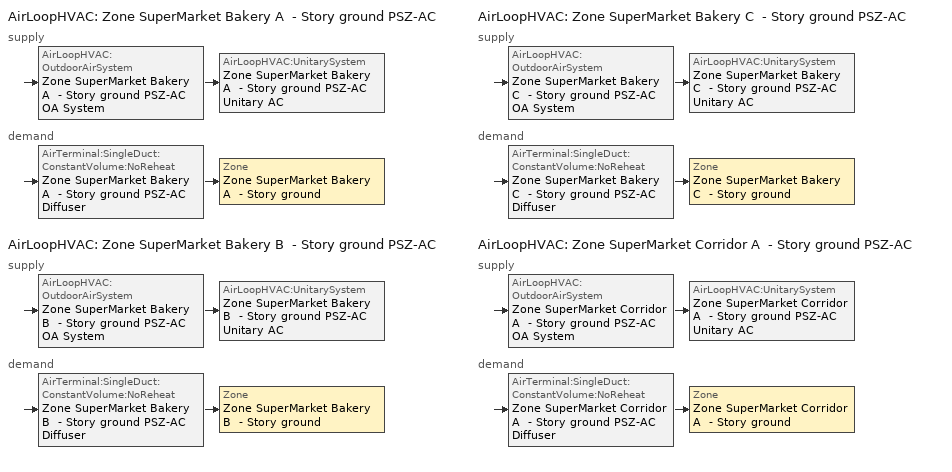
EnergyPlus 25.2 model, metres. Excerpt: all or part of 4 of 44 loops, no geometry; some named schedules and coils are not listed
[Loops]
AirLoopHVAC 'Zone SuperMarket Bakery A  - Story ground PSZ-AC'
 supply: AirLoopHVAC:OutdoorAirSystem 'Zone SuperMarket Bakery A  - Story ground PSZ-AC OA System' > AirLoopHVAC:UnitarySystem 'Zone SuperMarket Bakery A  - Story ground PSZ-AC Unitary AC'
 demand: AirTerminal:SingleDuct:ConstantVolume:NoReheat 'Zone SuperMarket Bakery A  - Story ground PSZ-AC Diffuser' > Zone 'Zone SuperMarket Bakery A  - Story ground'
AirLoopHVAC 'Zone SuperMarket Bakery B  - Story ground PSZ-AC'
 supply: AirLoopHVAC:OutdoorAirSystem 'Zone SuperMarket Bakery B  - Story ground PSZ-AC OA System' > AirLoopHVAC:UnitarySystem 'Zone SuperMarket Bakery B  - Story ground PSZ-AC Unitary AC'
 demand: AirTerminal:SingleDuct:ConstantVolume:NoReheat 'Zone SuperMarket Bakery B  - Story ground PSZ-AC Diffuser' > Zone 'Zone SuperMarket Bakery B  - Story ground'
AirLoopHVAC 'Zone SuperMarket Bakery C  - Story ground PSZ-AC'
 supply: AirLoopHVAC:OutdoorAirSystem 'Zone SuperMarket Bakery C  - Story ground PSZ-AC OA System' > AirLoopHVAC:UnitarySystem 'Zone SuperMarket Bakery C  - Story ground PSZ-AC Unitary AC'
 demand: AirTerminal:SingleDuct:ConstantVolume:NoReheat 'Zone SuperMarket Bakery C  - Story ground PSZ-AC Diffuser' > Zone 'Zone SuperMarket Bakery C  - Story ground'
AirLoopHVAC 'Zone SuperMarket Corridor A  - Story ground PSZ-AC'
 supply: AirLoopHVAC:OutdoorAirSystem 'Zone SuperMarket Corridor A  - Story ground PSZ-AC OA System' > AirLoopHVAC:UnitarySystem 'Zone SuperMarket Corridor A  - Story ground PSZ-AC Unitary AC'
 demand: AirTerminal:SingleDuct:ConstantVolume:NoReheat 'Zone SuperMarket Corridor A  - Story ground PSZ-AC Diffuser' > Zone 'Zone SuperMarket Corridor A  - Story ground'
[ZoneControl:Thermostat] Temperature Difference Between Cutout And Setpoint {deltaC}=0
Name | Zone or ZoneList | Control Type Schedule | Control 1
Zone SuperMarket Bakery A  - Story ground Thermostat | Zone SuperMarket Bakery A  - Story ground | Zone SuperMarket Bakery A  - Story ground Thermostat Schedule | SuperMarket Bakery - 90.1-2019 Thermostat 1
Zone SuperMarket Bakery B  - Story ground Thermostat | Zone SuperMarket Bakery B  - Story ground | Zone SuperMarket Bakery B  - Story ground Thermostat Schedule | SuperMarket Bakery - 90.1-2019 Thermostat 2
Zone SuperMarket Bakery C  - Story ground Thermostat | Zone SuperMarket Bakery C  - Story ground | Zone SuperMarket Bakery C  - Story ground Thermostat Schedule | SuperMarket Bakery - 90.1-2019 Thermostat
Zone SuperMarket Corridor A  - Story ground Thermostat | Zone SuperMarket Corridor A  - Story ground | Zone SuperMarket Corridor A  - Story ground Thermostat Schedule | SuperMarket Corridor - 90.1-2019 Thermostat 1
[ThermostatSetpoint:DualSetpoint]
Name | Heating Setpoint Temperature Schedule | Cooling Setpoint Temperature Schedule
SuperMarket Bakery - 90.1-2019 Thermostat 1; SuperMarket Bakery - 90.1-2019 Thermostat 2; SuperMarket Bakery - 90.1-2019 Thermostat | SuperMarket HtgSetp_Enduse | SuperMarket ClgSetp_Enduse
SuperMarket Corridor - 90.1-2019 Thermostat 1 | SuperMarket HtgSetp | SuperMarket ClgSetp
[Fan:ZoneExhaust] Availability Schedule=Always On Discrete; Fan Total Efficiency=0.53983; Pressure Rise {Pa}=124.544; Flow Fraction Schedule=Always On Discrete; System Availability Manager Coupling Mode=Decoupled
Name | Maximum Flow Rate {m3/s}
Zone SuperMarket Bakery A  - Story ground Exhaust Fan; Zone SuperMarket Bakery C  - Story ground Exhaust Fan | 0.114032
Zone SuperMarket Bakery B  - Story ground Exhaust Fan | 1.08867
[AirTerminal:SingleDuct:ConstantVolume:NoReheat] Availability Schedule=Always On Discrete; Maximum Air Flow Rate {m3/s}=AutoSize
Zone SuperMarket Bakery A  - Story ground PSZ-AC Diffuser; Zone SuperMarket Bakery B  - Story ground PSZ-AC Diffuser; Zone SuperMarket Bakery C  - Story ground PSZ-AC Diffuser; Zone SuperMarket Corridor A  - Story ground PSZ-AC Diffuser
[Zone equipment]
Zone SuperMarket Bakery A  - Story ground: Zone SuperMarket Bakery A  - Story ground Exhaust Fan, Zone SuperMarket Bakery A  - Story ground PSZ-AC Diffuser
Zone SuperMarket Bakery B  - Story ground: Zone SuperMarket Bakery B  - Story ground Exhaust Fan, Zone SuperMarket Bakery B  - Story ground PSZ-AC Diffuser
Zone SuperMarket Bakery C  - Story ground: Zone SuperMarket Bakery C  - Story ground Exhaust Fan, Zone SuperMarket Bakery C  - Story ground PSZ-AC Diffuser
Zone SuperMarket Corridor A  - Story ground: Zone SuperMarket Corridor A  - Story ground PSZ-AC Diffuser
[Sizing:Zone] Zone Cooling Design Supply Air Temperature Input Method=SupplyAirTemperature; Zone Cooling Design Supply Air Temperature {C}=12.7778; Zone Cooling Design Supply Air Temperature Difference {deltaC}=11.11; Zone Heating Design Supply Air Temperature Input Method=SupplyAirTemperature; Zone Heating Design Supply Air Temperature {C}=50; Zone Heating Design Supply Air Temperature Difference {deltaC}=11.11; Zone Cooling Design Supply Air Humidity Ratio {kgWater/kgDryAir}=0.0085; Zone Heating Design Supply Air Humidity Ratio {kgWater/kgDryAir}=0.008; Cooling Design Air Flow Method=DesignDay; Cooling Design Air Flow Rate {m3/s}=0; Cooling Minimum Air Flow per Zone Floor Area {m3/s-m2}=0.000762; Cooling Minimum Air Flow {m3/s}=0; Cooling Minimum Air Flow Fraction=0; Heating Design Air Flow Method=DesignDay; Heating Design Air Flow Rate {m3/s}=0; Heating Maximum Air Flow per Zone Floor Area {m3/s-m2}=0.002032; Heating Maximum Air Flow {m3/s}=0.141576; Heating Maximum Air Flow Fraction=1; Account for Dedicated Outdoor Air System=No; Zone Load Sizing Method=Sensible Load Only No Latent Load; Zone Latent Cooling Design Supply Air Humidity Ratio Input Method=HumidityRatioDifference; Zone Cooling Design Supply Air Humidity Ratio Difference {kgWater/kgDryAir}=0.005; Zone Latent Heating Design Supply Air Humidity Ratio Input Method=HumidityRatioDifference; Zone Humidification Design Supply Air Humidity Ratio Difference {kgWater/kgDryAir}=0.005; Type of Space Sum to Use=Coincident; Heating Coil Sizing Method=None; Maximum Heating Capacity To Cooling Load Sizing Ratio {W/W}=1
Name | Design Specification Outdoor Air Object
Zone SuperMarket Bakery A  - Story ground; Zone SuperMarket Bakery B  - Story ground; Zone SuperMarket Bakery C  - Story ground | SuperMarket Bakery Ventilation
Zone SuperMarket Corridor A  - Story ground | SuperMarket Corridor Ventilation
[DesignSpecification:OutdoorAir] Outdoor Air Method=Sum; Outdoor Air Flow per Zone {m3/s}=0; Outdoor Air Flow Air Changes per Hour {1/hr}=0
Name | Outdoor Air Flow per Person {m3/s-person} | Outdoor Air Flow per Zone Floor Area {m3/s-m2}
SuperMarket Bakery Ventilation | 0.00353961 | 0.0009144
SuperMarket Corridor Ventilation | 0 | 0.0003048
[AirLoopHVAC] Design Supply Air Flow Rate {m3/s}=AutoSize; Design Return Air Flow Fraction of Supply Air Flow=1
Zone SuperMarket Bakery A  - Story ground PSZ-AC; Zone SuperMarket Bakery B  - Story ground PSZ-AC; Zone SuperMarket Bakery C  - Story ground PSZ-AC; Zone SuperMarket Corridor A  - Story ground PSZ-AC
[Sizing:System] Type of Load to Size On=Sensible; Design Outdoor Air Flow Rate {m3/s}=Autosize; Central Heating Maximum System Air Flow Ratio=1; Preheat Design Temperature {C}=7.22222; Preheat Design Humidity Ratio {kgWater/kgDryAir}=0.008; Precool Design Temperature {C}=12.7778; Precool Design Humidity Ratio {kgWater/kgDryAir}=0.008; Central Cooling Design Supply Air Temperature {C}=12.7778; Central Heating Design Supply Air Temperature {C}=50; Type of Zone Sum to Use=Coincident; 100% Outdoor Air in Cooling=No; 100% Outdoor Air in Heating=No; Central Cooling Design Supply Air Humidity Ratio {kgWater/kgDryAir}=0.0085; Central Heating Design Supply Air Humidity Ratio {kgWater/kgDryAir}=0.008; Cooling Supply Air Flow Rate Method=DesignDay; Cooling Supply Air Flow Rate {m3/s}=0; Cooling Supply Air Flow Rate Per Floor Area {m3/s-m2}=0.00996765; Cooling Fraction of Autosized Cooling Supply Air Flow Rate=1; Cooling Supply Air Flow Rate Per Unit Cooling Capacity {m3/s-W}=3.94755e-05; Heating Supply Air Flow Rate Method=DesignDay; Heating Supply Air Flow Rate {m3/s}=0; Heating Supply Air Flow Rate Per Floor Area {m3/s-m2}=0.00996765; Heating Fraction of Autosized Heating Supply Air Flow Rate=1; Heating Fraction of Autosized Cooling Supply Air Flow Rate=1; Heating Supply Air Flow Rate Per Unit Heating Capacity {m3/s-W}=3.15882e-05; System Outdoor Air Method=ZoneSum; Zone Maximum Outdoor Air Fraction=1; Cooling Design Capacity Method=CoolingDesignCapacity; Cooling Design Capacity {W}=Autosize; Cooling Design Capacity Per Floor Area {W/m2}=234.7; Fraction of Autosized Cooling Design Capacity=1; Heating Design Capacity Method=HeatingDesignCapacity; Heating Design Capacity {W}=Autosize; Heating Design Capacity Per Floor Area {W/m2}=157; Fraction of Autosized Heating Design Capacity=1; Central Cooling Capacity Control Method=OnOff; Occupant Diversity=Autosize; Heating Coil Sizing Method=None; Maximum Heating Capacity To Cooling Capacity Sizing Ratio {W/W}=1
Zone SuperMarket Bakery A  - Story ground PSZ-AC; Zone SuperMarket Bakery B  - Story ground PSZ-AC; Zone SuperMarket Bakery C  - Story ground PSZ-AC; Zone SuperMarket Corridor A  - Story ground PSZ-AC
[Controller:OutdoorAir] Minimum Outdoor Air Flow Rate {m3/s}=Autosize; Maximum Outdoor Air Flow Rate {m3/s}=Autosize; Economizer Control Type=NoEconomizer; Economizer Control Action Type=ModulateFlow; Economizer Maximum Limit Dry-Bulb Temperature {C}=28; Economizer Maximum Limit Enthalpy {J/kg}=64000; Lockout Type=LockoutWithHeating; Minimum Limit Type=FixedMinimum; High Humidity Control=No; High Humidity Outdoor Air Flow Ratio=1; Control High Indoor Humidity Based on Outdoor Humidity Ratio=Yes; Heat Recovery Bypass Control Type=BypassWhenWithinEconomizerLimits; Economizer Operation Staging=InterlockedWithMechanicalCooling
Name | Minimum Outdoor Air Schedule | Maximum Fraction of Outdoor Air Schedule | Mechanical Ventilation Controller
Zone SuperMarket Bakery A  - Story ground PSZ-AC OA System Controller | Zone SuperMarket Bakery A  - Story ground PSZ-AC Occ Sch | ems_Zone_SuperMarket_Bakery_A____Story_ground_PSZ_AC_maxOASch | Controller Mechanical Ventilation 34
Zone SuperMarket Bakery B  - Story ground PSZ-AC OA System Controller | Zone SuperMarket Bakery B  - Story ground PSZ-AC Occ Sch | ems_Zone_SuperMarket_Bakery_B____Story_ground_PSZ_AC_maxOASch | Controller Mechanical Ventilation 36
Zone SuperMarket Bakery C  - Story ground PSZ-AC OA System Controller | Zone SuperMarket Bakery C  - Story ground PSZ-AC Occ Sch | ems_Zone_SuperMarket_Bakery_C____Story_ground_PSZ_AC_maxOASch | Controller Mechanical Ventilation 35
Zone SuperMarket Corridor A  - Story ground PSZ-AC OA System Controller | Zone SuperMarket Corridor A  - Story ground PSZ-AC Occ Sch | ems_Zone_SuperMarket_Corridor_A____Story_ground_PSZ_AC_maxOASch | Controller Mechanical Ventilation 1
[Controller:MechanicalVentilation] Demand Controlled Ventilation=No; System Outdoor Air Method=ZoneSum
Name | Availability Schedule | Zone or ZoneList Name 1 | Design Specification Outdoor Air Object Name 1
Controller Mechanical Ventilation 34 | Zone SuperMarket Bakery A  - Story ground PSZ-AC Occ Sch | Zone SuperMarket Bakery A  - Story ground | SuperMarket Bakery Ventilation
Controller Mechanical Ventilation 36 | Zone SuperMarket Bakery B  - Story ground PSZ-AC Occ Sch | Zone SuperMarket Bakery B  - Story ground | SuperMarket Bakery Ventilation
Controller Mechanical Ventilation 35 | Zone SuperMarket Bakery C  - Story ground PSZ-AC Occ Sch | Zone SuperMarket Bakery C  - Story ground | SuperMarket Bakery Ventilation
Controller Mechanical Ventilation 1 | Zone SuperMarket Corridor A  - Story ground PSZ-AC Occ Sch | Zone SuperMarket Corridor A  - Story ground | SuperMarket Corridor Ventilation
[SetpointManager:MixedAir] Control Variable=Temperature
Name | Setpoint Node or NodeList
Zone SuperMarket Bakery A  - Story ground PSZ-AC Mixed Air Node OS Default SPM | Zone SuperMarket Bakery A  - Story ground PSZ-AC Mixed Air Node
Zone SuperMarket Bakery B  - Story ground PSZ-AC Mixed Air Node OS Default SPM | Zone SuperMarket Bakery B  - Story ground PSZ-AC Mixed Air Node
Zone SuperMarket Bakery C  - Story ground PSZ-AC Mixed Air Node OS Default SPM | Zone SuperMarket Bakery C  - Story ground PSZ-AC Mixed Air Node
Zone SuperMarket Corridor A  - Story ground PSZ-AC Mixed Air Node OS Default SPM | Zone SuperMarket Corridor A  - Story ground PSZ-AC Mixed Air Node
[AirLoopHVAC:UnitarySystem] Control Type=Load; Dehumidification Control Type=None; Availability Schedule=Always On Discrete; Fan Placement=DrawThrough; DX Heating Coil Sizing Ratio=1; Use DOAS DX Cooling Coil=No; Minimum Supply Air Temperature {C}=2; Latent Load Control=SensibleOnlyLoadControl; Cooling Supply Air Flow Rate Method=SupplyAirFlowRate; Cooling Supply Air Flow Rate {m3/s}=Autosize; Heating Supply Air Flow Rate Method=SupplyAirFlowRate; Heating Supply Air Flow Rate {m3/s}=Autosize; No Load Supply Air Flow Rate Method=None; No Load Supply Air Flow Rate Control Set To Low Speed=Yes; Maximum Supply Air Temperature {C}=80; Maximum Outdoor Dry-Bulb Temperature for Supplemental Heater Operation {C}=21; Ancillary On-Cycle Electric Power {W}=0; Ancillary Off-Cycle Electric Power {W}=0
Name | Controlling Zone or Thermostat Location | Supply Fan | Supply Air Fan Operating Mode Schedule | Heating Coil | Cooling Coil | Supplemental Heating Coil
Zone SuperMarket Bakery A  - Story ground PSZ-AC Unitary AC | Zone SuperMarket Bakery A  - Story ground | Zone SuperMarket Bakery A  - Story ground PSZ-AC Fan | Zone SuperMarket Bakery A  - Story ground PSZ-AC Occ Sch | Zone SuperMarket Bakery A  - Story ground PSZ-AC Water Htg Coil | Zone SuperMarket Bakery A  - Story ground PSZ-AC 1spd DX AC Clg Coil 7kBtu/hr 13.4SEER | Zone SuperMarket Bakery A  - Story ground PSZ-AC Electric Backup Htg Coil
Zone SuperMarket Bakery B  - Story ground PSZ-AC Unitary AC | Zone SuperMarket Bakery B  - Story ground | Zone SuperMarket Bakery B  - Story ground PSZ-AC Fan | Zone SuperMarket Bakery B  - Story ground PSZ-AC Occ Sch | Zone SuperMarket Bakery B  - Story ground PSZ-AC Water Htg Coil | Zone SuperMarket Bakery B  - Story ground PSZ-AC 1spd DX AC Clg Coil 39kBtu/hr 13.4SEER | Zone SuperMarket Bakery B  - Story ground PSZ-AC Electric Backup Htg Coil
Zone SuperMarket Bakery C  - Story ground PSZ-AC Unitary AC | Zone SuperMarket Bakery C  - Story ground | Zone SuperMarket Bakery C  - Story ground PSZ-AC Fan | Zone SuperMarket Bakery C  - Story ground PSZ-AC Occ Sch | Zone SuperMarket Bakery C  - Story ground PSZ-AC Water Htg Coil | Zone SuperMarket Bakery C  - Story ground PSZ-AC 1spd DX AC Clg Coil 6kBtu/hr 13.4SEER | Zone SuperMarket Bakery C  - Story ground PSZ-AC Electric Backup Htg Coil
Zone SuperMarket Corridor A  - Story ground PSZ-AC Unitary AC | Zone SuperMarket Corridor A  - Story ground | Zone SuperMarket Corridor A  - Story ground PSZ-AC Fan | Zone SuperMarket Corridor A  - Story ground PSZ-AC Occ Sch | Zone SuperMarket Corridor A  - Story ground PSZ-AC Water Htg Coil | Zone SuperMarket Corridor A  - Story ground PSZ-AC 1spd DX AC Clg Coil 2kBtu/hr 13.4SEER | Zone SuperMarket Corridor A  - Story ground PSZ-AC Electric Backup Htg Coil
[Fan:OnOff] Availability Schedule=Always On Discrete; Fan Total Efficiency=0.55575; Pressure Rise {Pa}=622.722; Maximum Flow Rate {m3/s}=Autosize; Motor Efficiency=0.855; Motor In Airstream Fraction=1
Name | Fan Power Ratio Function of Speed Ratio Curve | Fan Efficiency Ratio Function of Speed Ratio Curve
Zone SuperMarket Bakery A  - Story ground PSZ-AC Fan | Fan On Off Power Curve 33 | Fan On Off Efficiency Curve 33
Zone SuperMarket Bakery B  - Story ground PSZ-AC Fan | Fan On Off Power Curve 35 | Fan On Off Efficiency Curve 35
Zone SuperMarket Bakery C  - Story ground PSZ-AC Fan | Fan On Off Power Curve 34 | Fan On Off Efficiency Curve 34
Zone SuperMarket Corridor A  - Story ground PSZ-AC Fan | Fan On Off Power Curve | Fan On Off Efficiency Curve
[Coil:Cooling:DX:SingleSpeed] Availability Schedule=Always On Discrete; Gross Rated Total Cooling Capacity {W}=Autosize; Gross Rated Sensible Heat Ratio=Autosize; Gross Rated Cooling COP {W/W}=3.721984; Rated Air Flow Rate {m3/s}=Autosize; Rated Evaporator Fan Power Per Volume Flow Rate 2017 {W/(m3/s)}=773.3; Rated Evaporator Fan Power Per Volume Flow Rate 2023 {W/(m3/s)}=934.4; Total Cooling Capacity Function of Temperature Curve=CoilClgDXQRatio_fTwbToadbSI; Total Cooling Capacity Function of Flow Fraction Curve=CoilClgDXSnglQRatio_fCFMRatio; Energy Input Ratio Function of Temperature Curve=CoilClgDXEIRRatio_fTwbToadbSI; Energy Input Ratio Function of Flow Fraction Curve=CoilClgDXSnglEIRRatio_fCFMRatio; Part Load Fraction Correlation Curve=CoilClgDXEIRRatio_fQFrac; Minimum Outdoor Dry-Bulb Temperature for Compressor Operation {C}=-25; Nominal Time for Condensate Removal to Begin {s}=0; Ratio of Initial Moisture Evaporation Rate and Steady State Latent Capacity=0; Maximum Cycling Rate {cycles/hr}=0; Latent Capacity Time Constant {s}=0; Condenser Type=AirCooled; Evaporative Condenser Effectiveness=0.9; Evaporative Condenser Air Flow Rate {m3/s}=Autosize; Evaporative Condenser Pump Rated Power Consumption {W}=Autosize; Crankcase Heater Capacity {W}=0; Maximum Outdoor Dry-Bulb Temperature for Crankcase Heater Operation {C}=10; Basin Heater Capacity {W/K}=0; Basin Heater Setpoint Temperature {C}=2
Zone SuperMarket Bakery A  - Story ground PSZ-AC 1spd DX AC Clg Coil 7kBtu/hr 13.4SEER; Zone SuperMarket Bakery B  - Story ground PSZ-AC 1spd DX AC Clg Coil 39kBtu/hr 13.4SEER; Zone SuperMarket Bakery C  - Story ground PSZ-AC 1spd DX AC Clg Coil 6kBtu/hr 13.4SEER; Zone SuperMarket Corridor A  - Story ground PSZ-AC 1spd DX AC Clg Coil 2kBtu/hr 13.4SEER
[Coil:Heating:Electric] Availability Schedule=Always On Discrete; Efficiency=1; Nominal Capacity {W}=Autosize
Zone SuperMarket Bakery A  - Story ground PSZ-AC Electric Backup Htg Coil; Zone SuperMarket Bakery B  - Story ground PSZ-AC Electric Backup Htg Coil; Zone SuperMarket Bakery C  - Story ground PSZ-AC Electric Backup Htg Coil; Zone SuperMarket Corridor A  - Story ground PSZ-AC Electric Backup Htg Coil
[SetpointManager:SingleZone:Reheat] Control Variable=Temperature; Minimum Supply Air Temperature {C}=12.7778; Maximum Supply Air Temperature {C}=50
Name | Control Zone | Setpoint Node or NodeList
Zone SuperMarket Bakery A  - Story ground Setpoint Manager SZ Reheat | Zone SuperMarket Bakery A  - Story ground | Zone SuperMarket Bakery A  - Story ground PSZ-AC Supply Outlet Node
Zone SuperMarket Bakery B  - Story ground Setpoint Manager SZ Reheat | Zone SuperMarket Bakery B  - Story ground | Zone SuperMarket Bakery B  - Story ground PSZ-AC Supply Outlet Node
Zone SuperMarket Bakery C  - Story ground Setpoint Manager SZ Reheat | Zone SuperMarket Bakery C  - Story ground | Zone SuperMarket Bakery C  - Story ground PSZ-AC Supply Outlet Node
Zone SuperMarket Corridor A  - Story ground Setpoint Manager SZ Reheat | Zone SuperMarket Corridor A  - Story ground | Zone SuperMarket Corridor A  - Story ground PSZ-AC Supply Outlet Node
[Schedule:Week:Daily]
ems_Zone_SuperMarket_Bakery_A____Story_ground_PSZ_AC_maxOASch Week Rule - Jan1-Dec31: ems_Zone_SuperMarket_Bakery_A____Story_ground_PSZ_AC_maxOASch_Default, ems_Zone_SuperMarket_Bakery_A____Story_ground_PSZ_AC_maxOASch_Default, ems_Zone_SuperMarket_Bakery_A____Story_ground_PSZ_AC_maxOASch_Default, ems_Zone_SuperMarket_Bakery_A____Story_ground_PSZ_AC_maxOASch_Default, ems_Zone_SuperMarket_Bakery_A____Story_ground_PSZ_AC_maxOASch_Default, ems_Zone_SuperMarket_Bakery_A____Story_ground_PSZ_AC_maxOASch_Default, ems_Zone_SuperMarket_Bakery_A____Story_ground_PSZ_AC_maxOASch_Default, ems_Zone_SuperMarket_Bakery_A____Story_ground_PSZ_AC_maxOASch_Default, ems_Zone_SuperMarket_Bakery_A____Story_ground_PSZ_AC_maxOASch_Default, ems_Zone_SuperMarket_Bakery_A____Story_ground_PSZ_AC_maxOASch_Default, ems_Zone_SuperMarket_Bakery_A____Story_ground_PSZ_AC_maxOASch_Default, ems_Zone_SuperMarket_Bakery_A____Story_ground_PSZ_AC_maxOASch_Default
Zone SuperMarket Bakery A  - Story ground PSZ-AC Occ Sch Week Rule - Jan1-Dec31: Schedule Day 28, Zone SuperMarket Bakery A  - Story ground PSZ-AC Occ Sch Default, Zone SuperMarket Bakery A  - Story ground PSZ-AC Occ Sch Default, Zone SuperMarket Bakery A  - Story ground PSZ-AC Occ Sch Default, Zone SuperMarket Bakery A  - Story ground PSZ-AC Occ Sch Default, Zone SuperMarket Bakery A  - Story ground PSZ-AC Occ Sch Default, Schedule Day 27, Zone SuperMarket Bakery A  - Story ground PSZ-AC Occ Sch Default, Zone SuperMarket Bakery A  - Story ground PSZ-AC Occ Sch Summer Design Day, Zone SuperMarket Bakery A  - Story ground PSZ-AC Occ Sch Winter Design Day, Zone SuperMarket Bakery A  - Story ground PSZ-AC Occ Sch Default, Zone SuperMarket Bakery A  - Story ground PSZ-AC Occ Sch Default
[Schedule:Year]
SuperMarket HtgSetp_Enduse: SuperMarket HtgSetp_Enduse Week Rule - Jan1-Dec31, 1, 1, 12, 31
SuperMarket ClgSetp_Enduse: SuperMarket ClgSetp_Enduse Week Rule - Jan1-Dec31, 1, 1, 12, 31
SuperMarket HtgSetp: SuperMarket HtgSetp Week Rule - Jan1-Dec31, 1, 1, 12, 31
SuperMarket ClgSetp: SuperMarket ClgSetp Week Rule - Jan1-Dec31, 1, 1, 12, 31
ems_Zone_SuperMarket_Bakery_A____Story_ground_PSZ_AC_maxOASch: ems_Zone_SuperMarket_Bakery_A____Story_ground_PSZ_AC_maxOASch Week Rule - Jan1-Dec31, 1, 1, 12, 31
ems_Zone_SuperMarket_Bakery_B____Story_ground_PSZ_AC_maxOASch: ems_Zone_SuperMarket_Bakery_B____Story_ground_PSZ_AC_maxOASch Week Rule - Jan1-Dec31, 1, 1, 12, 31
ems_Zone_SuperMarket_Bakery_C____Story_ground_PSZ_AC_maxOASch: ems_Zone_SuperMarket_Bakery_C____Story_ground_PSZ_AC_maxOASch Week Rule - Jan1-Dec31, 1, 1, 12, 31
ems_Zone_SuperMarket_Corridor_A____Story_ground_PSZ_AC_maxOASch: ems_Zone_SuperMarket_Corridor_A____Story_ground_PSZ_AC_maxOASch Week Rule - Jan1-Dec31, 1, 1, 12, 31
Zone SuperMarket Bakery A  - Story ground PSZ-AC Occ Sch: Zone SuperMarket Bakery A  - Story ground PSZ-AC Occ Sch Week Rule - Jan1-Dec31, 1, 1, 12, 31
Zone SuperMarket Bakery B  - Story ground PSZ-AC Occ Sch: Zone SuperMarket Bakery B  - Story ground PSZ-AC Occ Sch Week Rule - Jan1-Dec31, 1, 1, 12, 31
Zone SuperMarket Bakery C  - Story ground PSZ-AC Occ Sch: Zone SuperMarket Bakery C  - Story ground PSZ-AC Occ Sch Week Rule - Jan1-Dec31, 1, 1, 12, 31
Zone SuperMarket Corridor A  - Story ground PSZ-AC Occ Sch: Zone SuperMarket Corridor A  - Story ground PSZ-AC Occ Sch Week Rule - Jan1-Dec31, 1, 1, 12, 31
[Schedule:Compact]
Zone SuperMarket Bakery A  - Story ground Thermostat Schedule; Zone SuperMarket Bakery B  - Story ground Thermostat Schedule; Zone SuperMarket Bakery C  - Story ground Thermostat Schedule; Zone SuperMarket Corridor A  - Story ground Thermostat Schedule: Through: 12/31, For: AllDays, Until: 24:00, 4
[Schedule:Constant]
Always On Discrete: Hourly Value=1
[Curve:Exponent] Coefficient1 Constant=1; Coefficient2 Constant=0; Coefficient3 Constant=0; Minimum Value of x {BasedOnField A2}=0; Maximum Value of x {BasedOnField A2}=1
Fan On Off Power Curve 33; Fan On Off Power Curve 35; Fan On Off Power Curve 34; Fan On Off Power Curve
[Curve:Cubic] Maximum Value of x {BasedOnField A2}=1
Name | Coefficient1 Constant | Coefficient2 x | Coefficient3 x**2 | Coefficient4 x**3 | Minimum Value of x {BasedOnField A2}
Fan On Off Efficiency Curve 33; Fan On Off Efficiency Curve 35; Fan On Off Efficiency Curve 34; Fan On Off Efficiency Curve | 1 | 0 | 0 | 0 | 0
CoilClgDXEIRRatio_fQFrac | 0 | 5.1091 | -8.5515 | 4.4744 | 0.7
[Curve:Biquadratic] Minimum Value of x {BasedOnField A2}=13.89; Maximum Value of x {BasedOnField A2}=25; Minimum Value of y {BasedOnField A3}=23.89; Maximum Value of y {BasedOnField A3}=46.11; Minimum Curve Output {BasedOnField A4}=0.77
Name | Coefficient1 Constant | Coefficient2 x | Coefficient3 x**2 | Coefficient4 y | Coefficient5 y**2 | Coefficient6 x*y | Maximum Curve Output {BasedOnField A4}
CoilClgDXQRatio_fTwbToadbSI | 0.86779 | 0.014245 | 0.000554 | -0.007569 | 3.2e-05 | -0.000191 | 1.29
CoilClgDXEIRRatio_fTwbToadbSI | 0.116709 | 0.028458 | -0.000411 | 0.021422 | 0.000162 | -0.00068 | 1.33
[Curve:Quadratic]
Name | Coefficient1 Constant | Coefficient2 x | Coefficient3 x**2 | Minimum Value of x {BasedOnField A2} | Maximum Value of x {BasedOnField A2}
CoilClgDXSnglQRatio_fCFMRatio | 0.8 | 0.2 | 0 | 0.5 | 1.5
CoilClgDXSnglEIRRatio_fCFMRatio | 1.156 | -0.1816 | 0.0256 | 0 | 1
